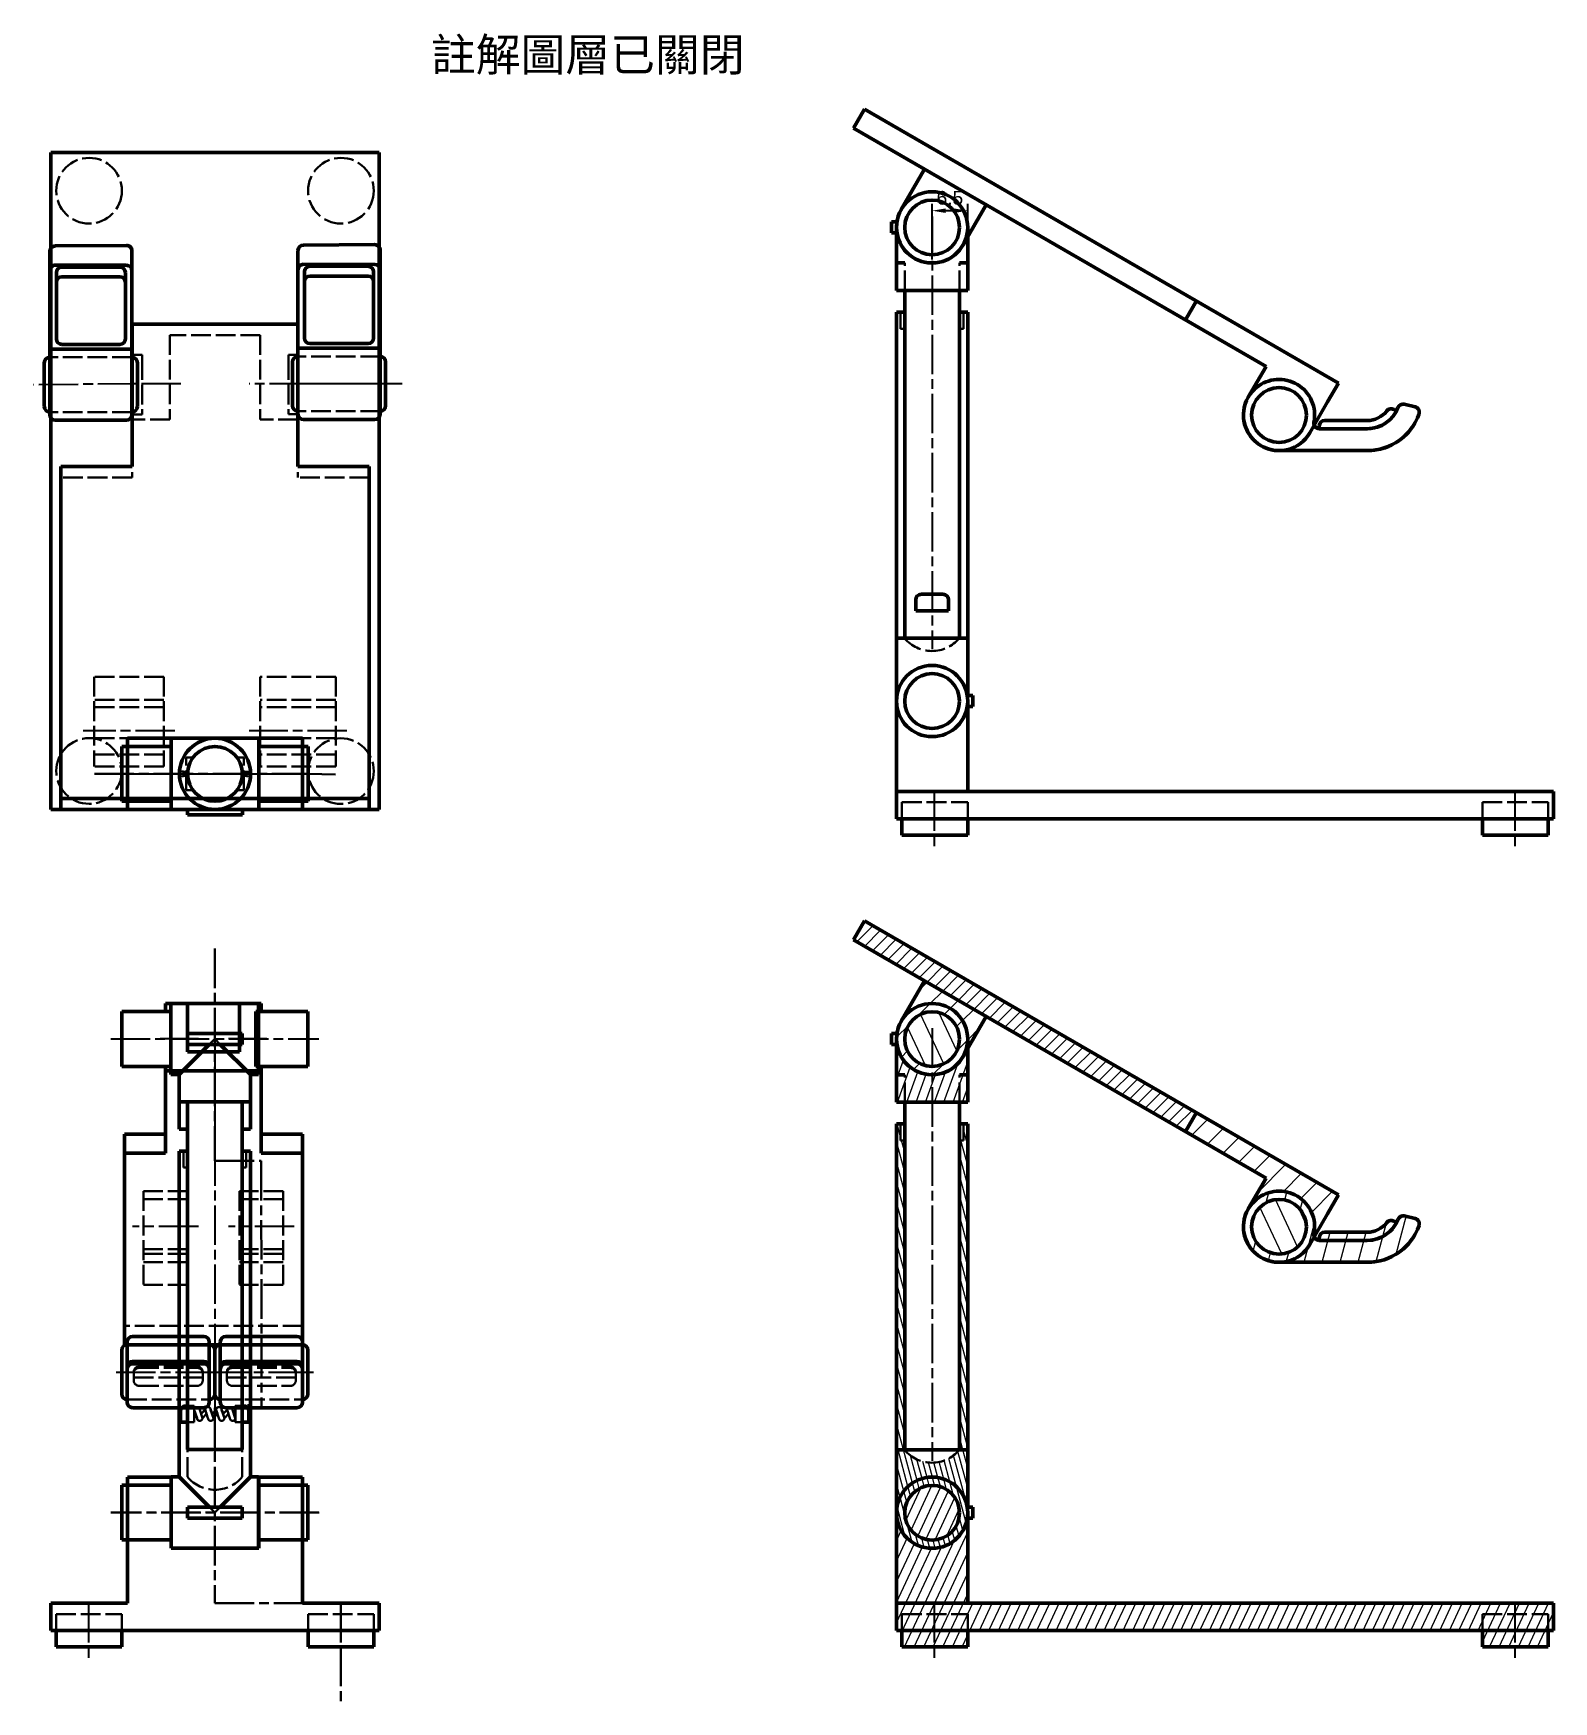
# Model space of a CAD drawing. Header units: millimetres. Extents: x 799 to 1076, y 601 to 906.
import ezdxf

# ---------------------------------------------------------------- set-up
doc = ezdxf.new("R2010")
doc.units = ezdxf.units.MM
doc.header["$LTSCALE"] = 0.3
doc.linetypes.add('ACAD_ISO02W100', pattern=[15, 12, -3])
doc.linetypes.add('ACAD_ISO08W100', pattern=[36, 24, -3, 6, -3])
for name, color, linetype, lineweight in [('中心線', 1, 'ACAD_ISO08W100', 25), ('剖面線', 2, 'Continuous', 20), ('割面線', 2, 'ACAD_ISO08W100', 30), ('輪廓線', 7, 'Continuous', 50), ('隱藏線', 3, 'ACAD_ISO02W100', 30)]:
    doc.layers.add(name, color=color, linetype=linetype, lineweight=lineweight)
doc.styles.get("Standard").update_dxf_attribs({"font": 'arial.ttf'})
doc.dimstyles.new('ISO-25', dxfattribs={"dimtxt": 2.5, "dimasz": 2.5, "dimexe": 1.25, "dimexo": 0.625, "dimtad": 1, "dimtxsty": 'Standard', "dimcen": 2.5, "dimadec": 0, "dimazin": 0, "dimtfac": 1, "dimtmove": 0, "dimatfit": 3, "dimfxl": 1, "dimarcsym": 0})

# ---------------------------------------------------------------- blocks, each defined once
blk = doc.blocks.new('*D146')
at = {"layer": 'Defpoints', "color": 0, "transparency": 16777216}
for p in [(962.79, 873.77), (962.79, 864.22), (969.29, 864.72)]:
    blk.add_point(p, dxfattribs=at)
at = {"layer": '輪廓線', "color": 0, "lineweight": -2, "transparency": 16777216}
for p, q in [((962.79, 864.84), (962.79, 875.02)), ((969.29, 865.35), (969.29, 875.02)), ((966.79, 873.77), (965.29, 873.77))]:
    blk.add_line(p, q, dxfattribs=at)
at = {"layer": '輪廓線', "color": 0, "transparency": 16777216}
for points in [[(965.29, 874.18), (965.29, 873.35), (962.79, 873.77)], [(966.79, 874.18), (966.79, 873.35), (969.29, 873.77)]]:
    blk.add_solid(points, dxfattribs=at)
at = {"layer": '輪廓線', "color": 0, "transparency": 16777216, "insert": (966.04, 875.89), "char_height": 2.5, "attachment_point": 5}
blk.add_mtext('6,5', dxfattribs=at)

msp = doc.modelspace()

# ---------------------------------------------------------------- hatches: boundary and pattern name
at = {"layer": '剖面線'}
h = msp.add_hatch(dxfattribs=at)
h.set_pattern_fill('ANSI31', color=256, scale=0.5)
h.paths.add_polyline_path([(950.422, 744.057), (948.422, 740.593), (1009.044, 705.593), (1011.044, 709.057)])
h = msp.add_hatch(dxfattribs=at)
h.set_pattern_fill('ANSI31', color=256)
h.paths.add_polyline_path([(961.413, 733.093), (957.163, 725.732, -0.767327), (969.292, 722.482), (969.292, 720.74), (972.671, 726.593)])
h.paths.add_polyline_path([(967.792, 722.482, -0.4142136), (962.792, 717.482), (962.792, 715.982, 0.2679492), (968.421, 719.232, 0.1316525), (969.292, 722.482, 1), (956.292, 722.482, 0.4142136), (962.792, 715.982), (962.792, 717.482, -0.4142136), (957.792, 722.482, -1)])
h.paths.add_polyline_path([(962.994, 725.283), (969.099, 725.283), (969.099, 730.435), (962.994, 730.435)], flags=25)
h = msp.add_hatch(dxfattribs=at)
h.set_pattern_fill('ANSI31', color=256, angle=70)
h.paths.add_polyline_path([(1021.146, 688.214, 1), (1031.146, 688.214, 1)])
h.paths.add_polyline_path([(957.792, 722.482, 1), (967.792, 722.482, 1)])
h = msp.add_hatch(dxfattribs=at)
h.set_pattern_fill('ANSI31', color=256, scale=0.5, angle=25)
h.paths.add_polyline_path([(962.792, 715.982, -0.3696638), (956.369, 721.482), (956.292, 721.482), (956.292, 715.982), (957.792, 715.982), (957.792, 710.982), (962.792, 710.982)])
h.paths.add_polyline_path([(967.792, 715.982), (969.292, 715.982), (969.292, 720.74), (968.421, 719.232, -0.2679492), (962.792, 715.982), (962.792, 710.982), (967.792, 710.982)])
h.paths.add_polyline_path([(957.792, 715.982), (956.292, 715.982), (956.292, 710.982), (957.792, 710.982)])
h.paths.add_polyline_path([(969.292, 715.982), (967.792, 715.982), (967.792, 710.982), (969.292, 710.982)])
h = msp.add_hatch(dxfattribs=at)
h.set_pattern_fill('ANSI31', color=256, scale=0.3, angle=60)
h.paths.add_polyline_path([(957.792, 703.982), (957.042, 703.982), (957.042, 706.982), (956.292, 706.982), (956.292, 652.482), (956.292, 647.482), (957.792, 647.482)])
h.paths.add_polyline_path([(969.292, 706.982), (968.542, 706.982), (968.542, 703.982), (967.792, 703.982), (967.792, 647.482), (969.292, 647.482), (969.292, 652.482)])
h = msp.add_hatch(dxfattribs=at)
h.set_pattern_fill('ANSI31', color=256)
h.paths.add_polyline_path([(1011.044, 709.057), (1009.044, 705.593), (1023.767, 697.093), (1020.517, 691.464, -0.8505925), (1032.514, 686.914, 0.1479369), (1032.568, 686.338), (1035.025, 690.593), (1037.025, 694.057)])
h = msp.add_hatch(dxfattribs=at)
h.set_pattern_fill('ANSI31', color=256, angle=30)
h.paths.add_polyline_path([(1021.146, 688.214, 1), (1031.146, 688.214, 1)], flags=0)
h.paths.add_polyline_path([(1026.146, 681.714, 0.2679492), (1031.775, 684.964), (1032.568, 686.338, -0.1479369), (1032.514, 686.914, 2.8058837)])
h.paths.add_polyline_path([(1031.146, 688.214, -1), (1021.146, 688.214, -1)], flags=16)
h.paths.add_polyline_path([(1050.931, 686.714, 0.0470759), (1051.713, 688.422, 0.4472136), (1050.991, 689.727), (1049.025, 690.175, 0.3728247), (1047.87, 689.559, -0.3102557), (1042.27, 685.714), (1033.494, 685.714, -0.3051414), (1032.568, 686.338), (1031.775, 684.964, -0.2679492), (1026.146, 681.714), (1042.27, 681.714, 0.2679492)])
h.paths.add_polyline_path([(1047.613, 688.983), (1047.086, 689.252, 0.3616215), (1045.838, 688.971, -0.2329239), (1042.27, 687.214), (1034.494, 687.214, 0.4142136), (1033.494, 686.214), (1033.494, 685.714), (1042.27, 685.714, 0.2816654)], flags=17)
h = msp.add_hatch(dxfattribs=at)
h.set_pattern_fill('ANSI31', color=256, scale=0.3, angle=60)
h.paths.add_polyline_path([(969.215, 636.982), (969.292, 636.982), (969.292, 647.482), (967.77, 647.482, -0.4714454), (957.742, 647.482), (956.292, 647.482), (956.292, 635.982, -0.9256059)])
h.paths.add_polyline_path([(956.292, 635.982, 1), (969.292, 635.982, 1)])
h.paths.add_polyline_path([(967.792, 635.982, -1), (957.792, 635.982, -1)], flags=16)
h = msp.add_hatch(dxfattribs=at)
h.set_pattern_fill('ANSI31', color=256, scale=0.5, angle=20)
h.paths.add_polyline_path([(967.792, 635.982, 1), (957.792, 635.982, 1)])
h.paths.add_polyline_path([(969.292, 635.982, -1), (956.292, 635.982), (956.292, 619.482), (969.292, 619.482)])
h.paths.add_polyline_path([(1063.292, 617.482), (1069.197, 617.482), (1069.197, 619.482), (963.197, 619.482), (963.197, 617.482), (969.292, 617.482), (969.292, 614.482), (1063.292, 614.482)])
h.paths.add_polyline_path([(963.197, 619.482), (956.292, 619.482), (956.292, 614.482), (957.292, 614.482), (957.292, 617.482), (963.197, 617.482)])
h.paths.add_polyline_path([(963.197, 617.482), (957.292, 617.482), (957.292, 614.482), (963.197, 614.482)])
h.paths.add_polyline_path([(969.292, 617.482), (963.197, 617.482), (963.197, 614.482), (969.292, 614.482)], flags=17)
h.paths.add_polyline_path([(969.292, 614.482), (963.197, 614.482), (963.197, 611.482), (969.292, 611.482)])
h.paths.add_polyline_path([(963.197, 614.482), (957.292, 614.482), (957.292, 611.482), (963.197, 611.482)])
h.paths.add_polyline_path([(1076.292, 619.482), (1069.197, 619.482), (1069.197, 617.482), (1075.292, 617.482), (1075.292, 614.482), (1076.292, 614.482)])
h.paths.add_polyline_path([(1069.197, 617.482), (1063.292, 617.482), (1063.292, 614.482), (1069.197, 614.482)], flags=17)
h.paths.add_polyline_path([(1075.292, 617.482), (1069.197, 617.482), (1069.197, 614.482), (1075.292, 614.482)], flags=17)
h.paths.add_polyline_path([(1069.197, 614.482), (1063.292, 614.482), (1063.292, 611.482), (1069.197, 611.482)])
h.paths.add_polyline_path([(1075.292, 614.482), (1069.197, 614.482), (1069.197, 611.482), (1075.292, 611.482)])

# ---------------------------------------------------------------- linework, layer by layer
at = {"layer": '中心線'}
for p, q in [((962.792, 872.719), (962.792, 793.719)), ((817.665, 842.144), (798.665, 841.985)), ((825.607, 842.155), (816.679, 842.142)), ((848.99, 842.142), (838.062, 842.142)), ((864.99, 842.142), (843.99, 842.142)), ((865.99, 842.142), (844.99, 842.142)), ((824.504, 778.788), (807.751, 778.788)), ((855.918, 778.788), (838.062, 778.788)), ((812.834, 770.919), (850.834, 770.919)), ((812.834, 770.919), (850.834, 770.919)), ((813.834, 770.919), (847.834, 770.919)), ((847.834, 770.919), (849.834, 770.919)), ((963.197, 767.719), (963.197, 759.719)), ((1069.197, 767.719), (1069.197, 759.719)), ((963.197, 759.719), (963.197, 757.719)), ((1069.197, 759.719), (1069.197, 757.719)), ((812.792, 722.502), (850.792, 722.502)), ((828.792, 722.502), (821.792, 722.502)), ((823.792, 722.502), (823.792, 722.502)), ((831.792, 724.502), (831.792, 645.502)), ((841.292, 722.502), (834.292, 722.502)), ((962.792, 724.482), (962.792, 645.482)), ((828.792, 688.235), (816.792, 688.235)), ((846.292, 688.235), (834.292, 688.235)), ((813.792, 661.664), (830.792, 661.664)), ((830.792, 661.664), (832.792, 661.664)), ((830.806, 661.664), (847.806, 661.664)), ((847.806, 661.664), (849.806, 661.664)), ((850.806, 636.013), (812.806, 636.013)), ((850.834, 635.982), (812.834, 635.982)), ((808.74, 619.482), (808.74, 611.482)), ((854.834, 619.482), (854.834, 611.482)), ((963.197, 619.482), (963.197, 611.482)), ((1069.197, 619.482), (1069.197, 611.482)), ((808.74, 611.482), (808.74, 609.482)), ((854.834, 611.482), (854.834, 609.482)), ((963.197, 611.482), (963.197, 609.482)), ((1069.197, 611.482), (1069.197, 609.482))]:
    msp.add_line(p, q, dxfattribs=at)
at = {"layer": '割面線'}
for p, q in [((809.834, 770.919), (848.834, 770.919)), ((848.834, 770.919), (853.833, 770.799)), ((831.792, 739.002), (831.792, 700.219)), ((831.792, 700.219), (840.292, 700.219)), ((840.292, 700.219), (840.306, 655.164)), ((840.306, 655.164), (831.792, 655.164)), ((831.792, 655.164), (831.792, 619.482)), ((831.792, 619.482), (854.834, 619.482)), ((854.834, 619.482), (854.834, 611.482)), ((854.834, 611.482), (854.834, 601.482))]:
    msp.add_line(p, q, dxfattribs=at)
for points in [[(812.834, 770.919, 0, 3, 0), (812.834, 767.919, 0, 0, 0), (812.834, 764.919, 0, 0, 0)], [(851.377, 770.919, 0, 3, 0), (851.377, 767.919, 0, 0, 0), (851.377, 764.919, 0, 0, 0)], [(831.792, 734.264, 0, 3, 0), (836.792, 734.264, 0, 0, 0), (842.792, 734.264, 0, 0, 0)], [(854.834, 606.482, 0, 3, 0), (859.834, 606.482, 0, 0, 0), (865.834, 606.482, 0, 0, 0)]]:
    msp.add_lwpolyline(points, format="xyseb", dxfattribs=at)
at = {"layer": '輪廓線'}
for p, q in [((948.422, 888.831), (950.422, 892.295)), ((950.422, 892.295), (1037.025, 842.295)), ((1023.767, 845.331), (948.422, 888.831)), ((801.834, 884.419), (861.834, 884.419)), ((801.834, 884.419), (801.834, 764.419)), ((861.834, 884.419), (861.834, 764.419)), ((961.413, 881.331), (957.163, 873.969)), ((972.671, 874.831), (968.421, 867.469)), ((955.36, 871.719), (955.36, 869.719)), ((955.36, 871.719), (956.369, 871.719)), ((955.36, 869.719), (956.36, 869.719)), ((956.292, 869.719), (956.292, 859.219)), ((969.292, 859.219), (969.292, 870.719)), ((801.665, 863.834), (801.663, 866.334)), ((801.665, 867.901), (801.665, 867.876)), ((815.658, 867.427), (802.656, 867.335)), ((816.665, 866.428), (816.665, 863.834)), ((846.99, 863.975), (846.988, 866.475)), ((846.99, 868.042), (846.99, 868.017)), ((860.983, 867.568), (847.981, 867.476)), ((861.99, 866.568), (861.99, 863.975)), ((801.665, 836.502), (801.665, 863.834)), ((815.669, 863.79), (802.669, 863.834)), ((802.865, 850.35), (802.865, 862.468)), ((814.463, 863.468), (803.865, 863.468)), ((815.463, 862.468), (815.463, 850.35)), ((816.665, 863.834), (816.665, 836.502)), ((846.99, 836.642), (846.99, 863.975)), ((860.993, 863.93), (847.993, 863.975)), ((848.19, 850.491), (848.19, 862.609)), ((859.788, 863.609), (849.19, 863.609)), ((860.788, 862.609), (860.788, 850.491)), ((861.99, 863.975), (861.99, 836.642)), ((956.292, 864.219), (956.292, 859.219)), ((956.292, 864.219), (957.792, 864.219)), ((967.792, 864.219), (969.292, 864.219)), ((969.292, 859.219), (969.292, 864.219)), ((814.463, 861.694), (803.865, 861.694)), ((859.788, 861.834), (849.19, 861.834)), ((956.292, 859.219), (969.292, 859.219)), ((956.292, 859.219), (957.792, 859.219)), ((957.792, 859.219), (957.792, 795.719)), ((957.792, 855.219), (957.792, 859.219)), ((967.792, 795.719), (967.792, 859.219)), ((967.792, 859.219), (969.292, 859.219)), ((967.792, 855.219), (967.792, 859.219)), ((1009.044, 853.831), (1011.044, 857.295)), ((956.292, 800.719), (956.292, 855.219)), ((956.292, 855.219), (957.792, 855.219)), ((967.792, 855.219), (969.292, 855.219)), ((969.292, 800.719), (969.292, 855.219)), ((1023.767, 845.331), (1009.044, 853.831)), ((846.99, 853.021), (816.679, 853.021)), ((816.679, 853.021), (816.679, 827.041)), ((846.99, 853.021), (846.99, 827.041)), ((800.958, 847.002), (800.958, 847.002)), ((816.665, 848.502), (801.665, 848.502)), ((814.463, 849.35), (803.865, 849.35)), ((816.665, 847.002), (816.665, 847.002)), ((846.283, 847.142), (846.283, 847.142)), ((861.99, 848.642), (846.99, 848.642)), ((859.788, 849.491), (849.19, 849.491)), ((861.99, 847.142), (861.99, 847.142)), ((800.665, 838.002), (800.665, 846.002)), ((817.665, 838.002), (817.665, 846.002)), ((845.99, 838.142), (845.99, 846.142)), ((862.99, 838.142), (862.99, 846.142)), ((1023.767, 845.331), (1020.517, 839.701)), ((1037.025, 842.295), (1035.025, 838.831)), ((1035.025, 838.831), (1031.775, 833.201)), ((1049.025, 838.412), (1050.991, 837.964)), ((801.665, 837.002), (801.665, 837.002)), ((815.665, 835.502), (802.665, 835.502)), ((816.665, 837.002), (816.665, 837.002)), ((846.99, 837.142), (846.99, 837.142)), ((860.99, 835.642), (847.99, 835.642)), ((861.99, 837.142), (861.99, 837.142)), ((1034.494, 835.451), (1042.27, 835.451)), ((1047.086, 837.49), (1047.613, 837.22)), ((1033.494, 834.451), (1033.494, 833.951)), ((1033.494, 833.951), (1033.494, 834.451)), ((1033.494, 833.951), (1042.27, 833.951)), ((1026.146, 829.951), (1042.27, 829.951)), ((803.689, 827.041), (803.689, 766.419)), ((816.679, 827.041), (803.689, 827.041)), ((859.98, 827.041), (846.99, 827.041)), ((859.98, 827.041), (859.98, 764.419)), ((956.542, 807.719), (956.542, 807.719)), ((969.042, 807.719), (969.042, 807.719)), ((959.792, 800.719), (959.792, 802.719)), ((960.792, 803.719), (964.792, 803.719)), ((965.792, 800.719), (965.792, 802.719)), ((956.292, 800.719), (956.292, 795.719)), ((959.792, 800.719), (965.792, 800.719)), ((969.292, 795.719), (969.292, 800.719)), ((956.292, 795.719), (956.292, 784.219)), ((969.292, 795.719), (956.292, 795.719)), ((957.792, 795.719), (967.792, 795.719)), ((969.292, 785.219), (969.292, 795.719)), ((956.292, 784.219), (956.292, 767.719)), ((970.224, 783.219), (969.215, 783.219)), ((970.224, 785.219), (969.224, 785.219)), ((969.292, 784.219), (969.292, 767.719)), ((970.224, 783.219), (970.224, 785.219)), ((815.834, 764.419), (815.834, 777.419)), ((815.834, 777.419), (847.834, 777.419)), ((823.834, 764.419), (823.834, 777.419)), ((839.834, 777.419), (823.834, 777.419)), ((823.834, 764.419), (823.834, 777.419)), ((839.834, 777.419), (823.834, 777.419)), ((823.834, 764.419), (823.834, 777.419)), ((839.834, 764.419), (839.834, 777.419)), ((839.834, 764.419), (839.834, 777.419)), ((839.834, 764.419), (839.834, 777.419)), ((847.834, 777.419), (847.834, 764.419)), ((823.834, 775.919), (814.834, 775.919)), ((814.834, 775.919), (814.834, 765.919)), ((823.834, 775.919), (814.834, 775.919)), ((814.834, 775.919), (814.834, 765.919)), ((848.834, 775.919), (839.834, 775.919)), ((848.834, 775.919), (839.834, 775.919)), ((848.834, 765.919), (848.834, 775.919)), ((848.834, 765.919), (848.834, 775.919)), ((803.689, 766.419), (859.98, 766.419)), ((803.689, 764.419), (803.689, 766.419)), ((814.834, 765.919), (823.834, 765.919)), ((814.834, 765.919), (823.834, 765.919)), ((839.834, 765.919), (848.834, 765.919)), ((839.834, 765.919), (848.834, 765.919)), ((956.292, 767.719), (1076.292, 767.719)), ((956.292, 767.719), (956.292, 762.719)), ((956.292, 767.719), (962.792, 767.719)), ((1076.292, 767.719), (1076.292, 762.719)), ((801.834, 764.419), (815.834, 764.419)), ((801.834, 764.419), (861.834, 764.419)), ((859.98, 764.419), (803.689, 764.419)), ((815.834, 764.419), (847.834, 764.419)), ((823.834, 764.419), (839.834, 764.419)), ((823.834, 764.419), (839.834, 764.419)), ((826.834, 763.419), (826.834, 764.419)), ((826.834, 763.419), (826.834, 764.419)), ((836.834, 763.419), (826.834, 763.419)), ((836.834, 763.419), (826.834, 763.419)), ((836.834, 763.419), (836.834, 764.419)), ((836.834, 763.419), (836.834, 764.419)), ((861.834, 764.419), (847.834, 764.419)), ((956.292, 762.719), (1076.292, 762.719)), ((957.292, 762.719), (957.292, 759.719)), ((969.292, 759.719), (969.292, 762.719)), ((1063.292, 762.719), (1063.292, 759.719)), ((1075.292, 759.719), (1075.292, 762.719)), ((957.292, 759.719), (969.292, 759.719)), ((963.264, 759.719), (969.264, 759.719)), ((1063.292, 759.719), (1075.292, 759.719)), ((1069.264, 759.719), (1075.264, 759.719)), ((948.422, 740.593), (950.422, 744.057)), ((950.422, 744.057), (1037.025, 694.057)), ((1023.767, 697.093), (948.422, 740.593)), ((961.413, 733.093), (957.163, 725.732)), ((825.792, 729.002), (822.792, 729.002)), ((822.792, 727.502), (822.792, 729.002)), ((822.792, 729.002), (826.792, 729.002)), ((839.792, 729.002), (823.792, 729.002)), ((823.792, 729.002), (823.792, 727.502)), ((826.792, 729.002), (826.792, 720.123)), ((840.292, 729.002), (836.292, 729.002)), ((836.292, 729.002), (836.292, 720.123)), ((840.292, 729.002), (837.292, 729.002)), ((839.792, 727.502), (839.792, 729.002)), ((840.292, 727.502), (840.292, 729.002)), ((814.792, 717.502), (814.792, 727.502)), ((814.792, 727.502), (823.792, 727.502)), ((823.792, 727.502), (822.792, 727.502)), ((823.792, 727.502), (823.792, 717.502)), ((823.792, 717.502), (823.792, 727.502)), ((840.292, 727.502), (839.292, 727.502)), ((839.292, 717.502), (839.292, 727.502)), ((848.792, 727.502), (839.792, 727.502)), ((839.792, 717.502), (839.792, 727.502)), ((848.792, 717.502), (848.792, 727.502)), ((972.671, 726.593), (968.421, 719.232)), ((831.792, 723.502), (826.792, 723.502)), ((826.792, 723.502), (826.792, 721.502)), ((831.792, 723.502), (836.792, 723.502)), ((836.792, 723.502), (836.792, 721.502)), ((955.36, 723.482), (955.36, 721.482)), ((955.36, 723.482), (956.369, 723.482)), ((969.292, 710.982), (969.292, 722.482)), ((825.292, 716.002), (830.792, 721.502)), ((831.792, 721.502), (826.792, 721.502)), ((836.292, 720.123), (826.792, 720.123)), ((831.792, 721.502), (836.792, 721.502)), ((832.792, 721.502), (838.292, 716.002)), ((955.36, 721.482), (956.36, 721.482)), ((956.292, 721.482), (956.292, 710.982)), ((823.792, 717.502), (814.792, 717.502)), ((822.792, 717.502), (822.792, 701.659)), ((823.792, 717.502), (822.792, 717.502)), ((823.792, 717.502), (822.792, 717.502)), ((822.792, 716.659), (840.292, 716.659)), ((823.792, 717.502), (823.792, 716.002)), ((823.792, 716.002), (825.292, 716.002)), ((825.292, 716.002), (825.292, 711.002)), ((838.292, 716.002), (839.792, 716.002)), ((838.292, 711.002), (838.292, 716.002)), ((840.292, 717.502), (839.292, 717.502)), ((839.792, 717.502), (848.792, 717.502)), ((839.792, 716.002), (839.792, 717.502)), ((840.292, 717.502), (840.292, 701.659)), ((956.292, 715.982), (956.292, 710.982)), ((956.292, 715.982), (957.792, 715.982)), ((967.792, 715.982), (969.292, 715.982)), ((969.292, 710.982), (969.292, 715.982)), ((825.292, 711.002), (838.292, 711.002)), ((825.306, 711.013), (825.306, 706.013)), ((825.306, 711.013), (826.806, 711.013)), ((826.792, 711.002), (826.792, 647.502)), ((836.792, 711.002), (836.792, 647.502)), ((836.806, 711.013), (838.306, 711.013)), ((838.306, 706.013), (838.306, 711.013)), ((956.292, 710.982), (969.292, 710.982)), ((956.292, 710.982), (957.792, 710.982)), ((957.792, 710.982), (957.792, 647.482)), ((957.792, 706.982), (957.792, 710.982)), ((967.792, 647.482), (967.792, 710.982)), ((967.792, 710.982), (969.292, 710.982)), ((967.792, 706.982), (967.792, 710.982)), ((956.292, 652.482), (956.292, 706.982)), ((956.292, 706.982), (957.792, 706.982)), ((967.792, 706.982), (969.292, 706.982)), ((969.292, 652.482), (969.292, 706.982)), ((1009.044, 705.593), (1011.044, 709.057)), ((822.792, 705.123), (815.292, 705.123)), ((815.292, 705.123), (815.292, 701.659)), ((825.306, 706.013), (826.806, 706.013)), ((826.806, 702.013), (826.806, 706.013)), ((836.806, 706.013), (838.306, 706.013)), ((836.806, 702.013), (836.806, 706.013)), ((847.792, 705.123), (840.292, 705.123)), ((847.792, 701.659), (847.792, 705.123)), ((1023.767, 697.093), (1009.044, 705.593)), ((822.792, 701.659), (815.292, 701.659)), ((815.292, 701.659), (815.292, 666.659)), ((825.306, 647.513), (825.306, 702.013)), ((825.306, 702.013), (826.806, 702.013)), ((836.806, 702.013), (838.306, 702.013)), ((838.306, 647.513), (838.306, 702.013)), ((847.792, 701.659), (840.292, 701.659)), ((847.792, 701.659), (847.792, 666.659)), ((1023.767, 697.093), (1020.517, 691.464)), ((1037.025, 694.057), (1035.025, 690.593)), ((1035.025, 690.593), (1031.775, 684.964)), ((1047.086, 689.252), (1047.613, 688.983)), ((1049.025, 690.175), (1050.991, 689.727)), ((1033.494, 686.214), (1033.494, 685.714)), ((1033.494, 685.714), (1033.494, 686.214)), ((1033.494, 685.714), (1042.27, 685.714)), ((1034.494, 687.214), (1042.27, 687.214)), ((1026.146, 681.714), (1042.27, 681.714)), ((816.792, 668.164), (829.792, 668.164)), ((833.806, 668.164), (846.806, 668.164)), ((814.792, 657.664), (814.792, 665.664)), ((847.792, 666.659), (815.292, 666.659)), ((815.792, 667.164), (815.792, 662.625)), ((830.792, 667.164), (830.792, 662.625)), ((830.792, 666.664), (830.792, 666.664)), ((831.792, 657.664), (831.792, 665.664)), ((831.806, 657.664), (831.806, 665.664)), ((832.806, 667.164), (832.806, 662.625)), ((847.806, 667.164), (847.806, 662.625)), ((847.806, 666.664), (847.806, 666.664)), ((848.806, 657.664), (848.806, 665.664)), ((815.792, 662.177), (815.792, 662.625)), ((815.792, 656.164), (815.792, 662.177)), ((816.792, 663.625), (829.792, 663.625)), ((816.792, 663.177), (829.792, 663.177)), ((830.792, 662.177), (830.792, 662.625)), ((830.792, 662.177), (830.792, 656.164)), ((832.806, 662.177), (832.806, 662.625)), ((832.806, 656.164), (832.806, 662.177)), ((833.806, 663.625), (846.806, 663.625)), ((833.806, 663.177), (846.806, 663.177)), ((847.806, 662.177), (847.806, 662.625)), ((847.806, 662.177), (847.806, 656.164)), ((956.542, 659.482), (956.542, 659.482)), ((969.042, 659.482), (969.042, 659.482)), ((829.792, 655.164), (816.792, 655.164)), ((826.542, 655.502), (826.792, 655.502)), ((826.806, 655.513), (826.806, 652.513)), ((830.792, 656.664), (830.792, 656.664)), ((846.806, 655.164), (833.806, 655.164)), ((837.042, 655.502), (836.792, 655.502)), ((836.806, 655.513), (836.806, 652.513)), ((838.042, 655.502), (837.792, 655.502)), ((847.806, 656.664), (847.806, 656.664)), ((825.542, 652.502), (825.542, 654.502)), ((825.542, 654.502), (825.542, 654.502)), ((826.792, 652.502), (825.542, 652.502)), ((826.792, 652.502), (825.542, 652.502)), ((825.556, 654.513), (825.556, 654.513)), ((826.792, 647.502), (826.792, 652.502)), ((836.792, 647.502), (836.792, 652.502)), ((836.792, 652.502), (838.042, 652.502)), ((838.042, 652.502), (838.042, 654.502)), ((838.042, 654.502), (838.042, 654.502)), ((838.056, 654.513), (838.056, 654.513)), ((956.292, 652.482), (956.292, 647.482)), ((969.292, 647.482), (969.292, 652.482)), ((825.306, 647.513), (825.306, 642.513)), ((826.792, 647.502), (836.792, 647.502)), ((838.306, 642.513), (838.306, 647.513)), ((956.292, 647.482), (956.292, 635.982)), ((969.292, 647.482), (956.292, 647.482)), ((957.792, 647.482), (967.792, 647.482)), ((969.292, 636.982), (969.292, 647.482)), ((823.806, 641.013), (814.806, 641.013)), ((814.806, 641.013), (814.806, 631.013)), ((815.834, 629.482), (815.834, 642.482)), ((815.834, 642.482), (823.834, 642.482)), ((825.306, 642.513), (823.806, 642.513)), ((823.806, 642.513), (823.806, 641.013)), ((823.806, 641.013), (823.806, 631.013)), ((823.834, 642.482), (823.834, 640.982)), ((823.834, 640.982), (823.834, 630.982)), ((830.806, 637.013), (825.306, 642.513)), ((838.306, 642.513), (832.806, 637.013)), ((839.806, 642.513), (838.306, 642.513)), ((839.806, 641.013), (839.806, 642.513)), ((839.806, 641.013), (848.806, 641.013)), ((839.806, 631.013), (839.806, 641.013)), ((839.834, 640.982), (839.834, 642.482)), ((839.834, 642.482), (847.834, 642.482)), ((839.834, 640.982), (839.834, 642.482)), ((839.834, 630.982), (839.834, 640.982)), ((847.834, 642.482), (847.834, 629.482)), ((848.806, 641.013), (848.806, 631.013)), ((831.806, 637.013), (826.806, 637.013)), ((826.806, 635.013), (826.806, 637.013)), ((831.806, 637.013), (836.806, 637.013)), ((836.806, 635.013), (836.806, 637.013)), ((970.224, 636.982), (969.224, 636.982)), ((970.224, 634.982), (970.224, 636.982)), ((831.806, 635.013), (826.806, 635.013)), ((831.806, 635.013), (836.806, 635.013)), ((956.292, 635.982), (956.292, 619.482)), ((970.224, 634.982), (969.215, 634.982)), ((969.292, 635.982), (969.292, 619.482)), ((814.806, 631.013), (823.806, 631.013)), ((823.806, 631.013), (823.806, 629.513)), ((823.834, 630.982), (823.834, 629.482)), ((848.806, 631.013), (839.806, 631.013)), ((839.806, 629.513), (839.806, 631.013)), ((839.834, 629.482), (839.834, 630.982)), ((815.834, 629.482), (815.834, 619.482)), ((823.806, 629.513), (839.806, 629.513)), ((823.834, 629.482), (839.834, 629.482)), ((823.834, 629.482), (839.834, 629.482)), ((836.806, 629.513), (826.806, 629.513)), ((836.834, 629.482), (826.834, 629.482)), ((847.834, 629.482), (847.834, 619.482)), ((801.834, 619.482), (815.834, 619.482)), ((801.834, 614.482), (801.834, 619.482)), ((847.834, 619.482), (861.834, 619.482)), ((861.834, 614.482), (861.834, 619.482)), ((956.292, 619.482), (1076.292, 619.482)), ((956.292, 619.482), (956.292, 614.482)), ((956.292, 619.482), (962.792, 619.482)), ((1076.292, 619.482), (1076.292, 614.482)), ((801.834, 614.482), (861.834, 614.482)), ((801.834, 614.482), (802.834, 614.482)), ((802.834, 614.482), (802.834, 611.482)), ((814.834, 611.482), (814.834, 614.482)), ((848.834, 611.482), (848.834, 614.482)), ((860.834, 611.482), (860.834, 614.482)), ((956.292, 614.482), (1076.292, 614.482)), ((957.292, 614.482), (957.292, 611.482)), ((969.292, 611.482), (969.292, 614.482)), ((1063.292, 614.482), (1063.292, 611.482)), ((1075.292, 611.482), (1075.292, 614.482)), ((802.834, 611.482), (814.834, 611.482)), ((808.806, 611.482), (814.806, 611.482)), ((854.834, 611.482), (848.834, 611.482)), ((854.834, 611.482), (860.834, 611.482)), ((957.292, 611.482), (969.292, 611.482)), ((963.264, 611.482), (969.264, 611.482)), ((1063.292, 611.482), (1075.292, 611.482)), ((1069.264, 611.482), (1075.264, 611.482))]:
    msp.add_line(p, q, dxfattribs=at)
for centre, radius in [((962.792, 870.719), 6.5), ((962.792, 870.719), 5), ((962.792, 870.719), 5), ((1026.146, 836.451), 5), ((1026.146, 836.451), 5), ((962.792, 784.219), 6.5), ((962.792, 784.219), 5), ((962.792, 784.219), 5), ((831.834, 770.919), 6.5), ((831.834, 770.919), 5), ((962.792, 722.482), 6.5), ((962.792, 722.482), 5), ((962.792, 722.482), 5), ((1026.146, 688.214), 5), ((1026.146, 688.214), 5), ((962.792, 635.982), 6.5), ((962.792, 635.982), 5), ((962.792, 635.982), 5)]:
    msp.add_circle(centre, radius, dxfattribs=at)
for centre, radius, start, end in [((962.792, 870.719), 6.5, 150, 330), ((802.663, 866.335), 1, 90.40779, 180.04983), ((815.665, 866.428), 1, 0, 90.40779), ((847.988, 866.476), 1, 90.40779, 180.04983), ((860.99, 866.568), 1, 0, 90.40779), ((802.665, 863.834), 1, 179.80351, 180), ((802.665, 862.834), 1, 89.80351, 180), ((803.865, 862.468), 1, 90, 180), ((814.463, 862.468), 1, 0, 90), ((815.665, 862.79), 1, 0, 89.80351), ((847.99, 863.975), 1, 179.80351, 180), ((847.99, 862.975), 1, 89.80351, 180), ((849.19, 862.609), 1, 90, 180), ((859.788, 862.609), 1, 0, 90), ((860.99, 862.93), 1, 0, 89.80351), ((803.865, 860.694), 1, 90, 180), ((814.463, 860.694), 1, 0, 90), ((849.19, 860.834), 1, 90, 180), ((859.788, 860.834), 1, 0, 90), ((803.865, 850.35), 1, 180, 270), ((814.463, 850.35), 1, 270, 0), ((849.19, 850.491), 1, 180, 270), ((859.788, 850.491), 1, 270, 0), ((801.665, 846.002), 1, 90, 180), ((816.665, 846.002), 1, 0, 90), ((846.99, 846.142), 1, 90, 180), ((861.99, 846.142), 1, 0, 90), ((1026.146, 836.451), 6.5, 348.46304, 270), ((801.665, 838.002), 1, 180, 270), ((816.665, 838.002), 1, 270, 0), ((846.99, 838.142), 1, 180, 270), ((861.99, 838.142), 1, 270, 0), ((1026.146, 836.451), 6.5, 150, 330), ((1048.803, 837.437), 1, 77.16041, 158.9472), ((1050.769, 836.989), 1, 340.78104, 77.16041), ((802.665, 836.502), 1, 180, 270), ((815.665, 836.502), 1, 270, 0), ((847.99, 836.642), 1, 180, 270), ((860.99, 836.642), 1, 270, 0), ((1033.494, 834.951), 1, 168.46304, 270), ((1034.494, 834.451), 1, 90, 180), ((1042.27, 839.951), 6, 270, 338.9472), ((1042.27, 839.951), 4.5, 270, 322.44709), ((1042.27, 839.951), 10, 270, 340.78104), ((1042.27, 839.951), 6, 270, 319.9948), ((1042.27, 839.951), 10, 270, 330), ((1046.631, 836.599), 1, 62.92277, 142.44709), ((968.042, 807.719), 1, 359.9999999999935, 0), ((960.792, 802.719), 1, 90, 180), ((964.792, 802.719), 1, 0, 90), ((962.792, 784.219), 6.5, 360, 180), ((962.792, 722.482), 6.5, 150, 330), ((1026.146, 688.214), 6.5, 348.46304, 270), ((1026.146, 688.214), 6.5, 150, 330), ((1042.27, 691.714), 6, 270, 338.9472), ((1042.27, 691.714), 4.5, 270, 322.44709), ((1046.631, 688.362), 1, 62.92277, 142.44709), ((1048.803, 689.2), 1, 77.16041, 158.9472), ((1050.769, 688.752), 1, 340.78104, 77.16041), ((1033.494, 686.714), 1, 168.46304, 270), ((1034.494, 686.214), 1, 90, 180), ((1042.27, 691.714), 10, 270, 340.78104), ((1042.27, 691.714), 6, 270, 319.9948), ((1042.27, 691.714), 10, 270, 330), ((816.792, 667.164), 1, 90, 180), ((829.792, 667.164), 1, 0, 90), ((833.806, 667.164), 1, 90, 180), ((846.806, 667.164), 1, 0, 90), ((815.792, 665.664), 1, 90, 180), ((830.792, 665.664), 1, 0, 90), ((832.806, 665.664), 1, 90, 180), ((847.806, 665.664), 1, 0, 90), ((816.792, 662.625), 1, 90, 180), ((816.792, 662.177), 1, 90, 180), ((829.792, 662.625), 1, 0, 90), ((829.792, 662.177), 1, 0, 90), ((833.806, 662.625), 1, 90, 180), ((833.806, 662.177), 1, 90, 180), ((846.806, 662.625), 1, 0, 90), ((846.806, 662.177), 1, 0, 90), ((968.042, 659.482), 1, 359.9999999999935, 0), ((815.792, 657.664), 1, 180, 270), ((816.792, 656.164), 1, 180, 270), ((826.542, 654.502), 1, 90, 180), ((829.792, 656.164), 1, 270, 0), ((830.792, 657.664), 1, 270, 0), ((832.806, 657.664), 1, 180, 270), ((833.806, 656.164), 1, 180, 270), ((837.056, 654.513), 1, 359.9999999999935, 0), ((837.042, 654.502), 1, 360, 90), ((846.806, 656.164), 1, 270, 0), ((847.806, 657.664), 1, 270, 0), ((962.792, 635.982), 6.5, 360, 180)]:
    msp.add_arc(centre, radius, start, end, dxfattribs=at)
at = {"layer": '隱藏線'}
for p, q in [((957.792, 859.219), (957.792, 864.219)), ((967.792, 859.219), (967.792, 864.219)), ((957.042, 855.219), (957.042, 852.219)), ((968.542, 855.219), (968.542, 852.219)), ((840.062, 851.021), (823.607, 851.021)), ((823.607, 851.021), (823.607, 835.642)), ((840.062, 851.021), (840.062, 835.642)), ((957.042, 852.219), (957.792, 852.219)), ((957.792, 795.719), (957.792, 852.219)), ((967.792, 795.719), (967.792, 852.219)), ((968.542, 852.219), (967.792, 852.219)), ((816.665, 847.002), (801.665, 847.002)), ((818.538, 847.47), (816.68, 847.472)), ((818.538, 847.47), (818.536, 846.472)), ((846.99, 847.472), (845.258, 847.472)), ((845.258, 846.472), (845.258, 847.472)), ((861.99, 847.142), (846.99, 847.142)), ((818.536, 846.472), (818.558, 837.528)), ((845.258, 846.472), (845.258, 837.523)), ((816.665, 837.002), (801.665, 837.002)), ((823.607, 835.642), (816.679, 835.642)), ((818.561, 836.528), (816.681, 836.523)), ((818.561, 836.528), (818.558, 837.528)), ((846.99, 835.642), (840.062, 835.642)), ((845.26, 837.523), (845.258, 837.523)), ((845.26, 836.594), (845.26, 837.523)), ((846.992, 836.598), (845.26, 836.594)), ((861.99, 837.142), (846.99, 837.142)), ((816.679, 826.041), (816.679, 825.041)), ((846.99, 825.041), (846.99, 826.041)), ((816.679, 825.041), (803.689, 825.041)), ((859.98, 825.041), (846.99, 825.041)), ((809.751, 788.668), (809.751, 772.288)), ((822.504, 788.668), (809.751, 788.668)), ((822.504, 788.668), (822.504, 772.288)), ((840.062, 788.668), (840.062, 772.288)), ((853.918, 788.668), (840.062, 788.668)), ((853.918, 788.668), (853.918, 772.288)), ((822.504, 784.418), (809.751, 784.418)), ((822.504, 783.118), (809.751, 783.118)), ((853.918, 784.418), (840.062, 784.418)), ((853.918, 783.118), (840.062, 783.118)), ((822.504, 777.409), (809.751, 777.409)), ((853.918, 777.409), (840.062, 777.409)), ((822.504, 774.458), (809.751, 774.458)), ((815.834, 775.919), (823.834, 775.919)), ((826.584, 767.919), (826.584, 773.919)), ((826.584, 773.919), (827.834, 773.919)), ((827.834, 773.919), (827.834, 773.919)), ((827.834, 773.919), (827.834, 773.919)), ((835.834, 773.919), (837.084, 773.919)), ((837.084, 767.919), (837.084, 773.919)), ((839.834, 775.919), (847.834, 775.919)), ((853.918, 774.458), (840.062, 774.458)), ((822.504, 772.288), (809.751, 772.288)), ((825.334, 770.919), (824.834, 770.919)), ((825.354, 771.422), (826.849, 771.306)), ((838.319, 771.372), (836.822, 771.268)), ((853.918, 772.288), (840.062, 772.288)), ((825.351, 770.45), (826.847, 770.558)), ((826.584, 767.919), (826.584, 767.919)), ((826.584, 767.919), (826.584, 767.919)), ((826.584, 767.919), (827.834, 767.919)), ((835.834, 767.919), (837.084, 767.919)), ((838.316, 770.423), (836.82, 770.537)), ((815.834, 765.919), (823.834, 765.919)), ((839.834, 765.919), (847.834, 765.919)), ((957.292, 762.719), (957.292, 765.719)), ((957.292, 765.719), (969.292, 765.719)), ((969.292, 765.719), (969.292, 762.719)), ((1063.292, 762.719), (1063.292, 765.719)), ((1063.292, 765.719), (1075.292, 765.719)), ((1075.292, 765.719), (1075.292, 762.719)), ((956.292, 762.719), (957.292, 762.719)), ((1076.292, 762.719), (1063.292, 762.719)), ((831.792, 722.502), (830.792, 721.502)), ((831.792, 722.502), (832.792, 721.502)), ((957.792, 710.982), (957.792, 715.982)), ((967.792, 710.982), (967.792, 715.982)), ((826.806, 706.013), (826.806, 711.013)), ((836.806, 706.013), (836.806, 711.013)), ((957.042, 706.982), (957.042, 703.982)), ((968.542, 706.982), (968.542, 703.982)), ((957.042, 703.982), (957.792, 703.982)), ((957.795, 647.4), (957.792, 703.982)), ((967.75, 647.457), (967.792, 703.982)), ((968.542, 703.982), (967.792, 703.982)), ((826.056, 702.013), (826.056, 699.013)), ((837.556, 702.013), (837.556, 699.013)), ((826.056, 699.013), (826.806, 699.013)), ((826.806, 642.513), (826.806, 699.013)), ((836.806, 642.513), (836.806, 699.013)), ((837.556, 699.013), (836.806, 699.013)), ((826.792, 694.735), (818.792, 694.735)), ((818.792, 694.735), (818.792, 677.623)), ((826.792, 694.735), (826.792, 677.623)), ((844.292, 694.735), (836.292, 694.735)), ((836.292, 694.735), (836.292, 677.623)), ((844.292, 694.735), (844.292, 677.623)), ((844.292, 694.735), (844.292, 677.623)), ((826.792, 693.235), (818.792, 693.235)), ((844.292, 693.235), (836.292, 693.235)), ((826.792, 684.123), (818.792, 684.123)), ((826.792, 683.235), (818.792, 683.235)), ((844.292, 684.123), (836.292, 684.123)), ((844.292, 683.235), (836.292, 683.235)), ((826.792, 681.735), (818.792, 681.735)), ((844.292, 681.735), (836.292, 681.735)), ((826.792, 677.623), (818.792, 677.623)), ((844.292, 677.623), (836.292, 677.623)), ((847.792, 670.123), (815.292, 670.123)), ((815.792, 666.664), (830.792, 666.664)), ((832.806, 666.664), (847.806, 666.664)), ((816.992, 660.164), (816.992, 661.433)), ((817.992, 662.702), (828.592, 662.702)), ((817.992, 662.433), (828.592, 662.433)), ((829.592, 661.433), (829.592, 660.164)), ((834.006, 660.164), (834.006, 661.433)), ((835.006, 662.702), (845.606, 662.702)), ((835.006, 662.433), (845.606, 662.433)), ((846.606, 661.433), (846.606, 660.164)), ((816.992, 660.664), (829.592, 660.664)), ((817.992, 659.164), (828.592, 659.164)), ((834.006, 660.664), (846.606, 660.664)), ((835.006, 659.164), (845.606, 659.164)), ((815.792, 656.664), (830.792, 656.664)), ((828.042, 655.502), (826.792, 655.502)), ((828.056, 655.513), (826.806, 655.513)), ((828.042, 652.502), (828.042, 655.502)), ((828.056, 652.513), (828.056, 655.513)), ((832.806, 656.664), (847.806, 656.664)), ((835.792, 655.502), (835.542, 655.502)), ((835.542, 652.502), (835.542, 655.502)), ((835.542, 655.502), (836.792, 655.502)), ((835.806, 655.513), (835.556, 655.513)), ((835.556, 652.513), (835.556, 655.513)), ((835.556, 655.513), (836.806, 655.513)), ((826.792, 652.502), (826.792, 654.502)), ((828.042, 652.502), (826.792, 652.502)), ((826.806, 652.513), (826.806, 654.513)), ((828.056, 652.513), (826.806, 652.513)), ((828.542, 653.269), (828.042, 654.769)), ((828.556, 653.279), (828.056, 654.779)), ((829.042, 654.769), (829.542, 653.269)), ((829.056, 654.779), (829.556, 653.279)), ((830.042, 654.798), (829.288, 654.03)), ((830.055, 654.808), (829.302, 654.04)), ((829.542, 653.269), (830.295, 654.023)), ((829.556, 653.279), (830.309, 654.033)), ((830.542, 653.269), (830.042, 654.798)), ((830.556, 653.279), (830.055, 654.808)), ((831.041, 654.769), (831.042, 654.769)), ((831.041, 654.769), (831.542, 653.269)), ((831.054, 654.779), (831.056, 654.779)), ((831.054, 654.779), (831.556, 653.279)), ((832.043, 654.769), (831.292, 654.018)), ((832.057, 654.779), (831.305, 654.028)), ((831.542, 653.269), (832.293, 654.019)), ((831.556, 653.279), (832.306, 654.029)), ((832.042, 654.769), (832.043, 654.769)), ((832.542, 653.269), (832.043, 654.769)), ((832.056, 654.779), (832.057, 654.779)), ((832.556, 653.279), (832.057, 654.779)), ((833.042, 654.769), (833.043, 654.769)), ((833.042, 654.768), (833.043, 654.769)), ((833.043, 654.769), (833.542, 653.269)), ((833.056, 654.779), (833.057, 654.779)), ((833.056, 654.778), (833.057, 654.779)), ((833.057, 654.779), (833.556, 653.279)), ((834.042, 654.769), (833.293, 654.019)), ((834.056, 654.779), (833.306, 654.03)), ((833.542, 653.269), (834.292, 654.019)), ((833.556, 653.279), (834.306, 654.029)), ((834.542, 653.269), (834.042, 654.769)), ((834.556, 653.279), (834.056, 654.779)), ((834.542, 654.269), (834.542, 654.269)), ((835.042, 654.769), (835.542, 653.269)), ((835.056, 654.779), (835.556, 653.279)), ((835.542, 652.502), (836.792, 652.502)), ((835.556, 652.513), (836.806, 652.513)), ((836.792, 652.502), (836.792, 654.502)), ((836.806, 652.513), (836.806, 654.513)), ((823.834, 640.982), (815.834, 640.982)), ((826.818, 642.513), (826.806, 642.513)), ((847.834, 640.982), (839.834, 640.982)), ((831.806, 636.013), (830.806, 637.013)), ((831.806, 636.013), (832.806, 637.013)), ((823.834, 630.982), (815.834, 630.982)), ((847.834, 630.982), (839.834, 630.982)), ((802.834, 614.482), (802.834, 617.482)), ((802.834, 617.482), (814.834, 617.482)), ((814.834, 617.482), (814.834, 614.482)), ((848.834, 614.482), (848.834, 617.482)), ((848.834, 617.482), (860.834, 617.482)), ((860.834, 617.482), (860.834, 614.482)), ((957.292, 614.482), (957.292, 617.482)), ((957.292, 617.482), (969.292, 617.482)), ((969.292, 617.482), (969.292, 614.482)), ((1063.292, 614.482), (1063.292, 617.482)), ((1063.292, 617.482), (1075.292, 617.482)), ((1075.292, 617.482), (1075.292, 614.482)), ((956.292, 614.482), (957.292, 614.482)), ((1076.292, 614.482), (1063.292, 614.482))]:
    msp.add_line(p, q, dxfattribs=at)
for centre, radius in [((808.834, 877.419), 6), ((854.834, 877.419), 6), ((808.834, 771.448), 6), ((831.834, 770.919), 6.5), ((854.834, 771.419), 6), ((831.834, 770.919), 5)]:
    msp.add_circle(centre, radius, dxfattribs=at)
for centre, radius, start, end in [((962.756, 799.855), 6.5, 219.80053, 320.19947), ((831.834, 770.919), 6.5, 175.56113, 180), ((831.834, 770.919), 6.5, 180, 184.13401), ((831.834, 770.919), 5.75, 175.56113, 184.13401), ((831.834, 770.919), 5.75, 355.62398, 4), ((831.834, 770.919), 6.5, 355.62398, 0), ((831.834, 770.919), 6.5, 0, 4), ((831.834, 770.919), 6.5, 0, 4), ((817.992, 661.702), 1, 90, 180), ((817.992, 661.433), 1, 90, 180), ((828.592, 661.702), 1, 0, 90), ((828.592, 661.433), 1, 0, 90), ((835.006, 661.702), 1, 90, 180), ((835.006, 661.433), 1, 90, 180), ((845.606, 661.702), 1, 0, 90), ((845.606, 661.433), 1, 0, 90), ((817.992, 660.164), 1, 180, 270), ((828.592, 660.164), 1, 270, 0), ((835.006, 660.164), 1, 180, 270), ((845.606, 660.164), 1, 270, 0), ((827.792, 654.502), 1, 90, 180), ((827.806, 654.513), 1, 90, 180), ((828.542, 654.769), 0.5, 0, 180.00181), ((828.556, 654.779), 0.5, 0, 180.00181), ((830.541, 654.769), 0.5, 0, 176.64691), ((830.542, 654.769), 0.5, 359.56477, 177.03212), ((830.554, 654.779), 0.5, 0, 176.64691), ((830.556, 654.779), 0.5, 359.56477, 177.03212), ((832.542, 654.769), 0.5, 359.86679, 180.13291), ((832.543, 654.769), 0.5, 0, 180), ((832.556, 654.779), 0.5, 359.86679, 180.13291), ((832.557, 654.779), 0.5, 0, 180), ((834.542, 654.769), 0.5, 360, 180), ((834.556, 654.779), 0.5, 360, 180), ((835.792, 654.502), 1, 360, 90), ((835.806, 654.513), 1, 360, 90), ((829.042, 654.769), 1, 180, 180.0009), ((828.542, 654.769), 0.5, 180, 180.00181), ((829.056, 654.779), 1, 180, 180.0009), ((828.556, 654.779), 0.5, 180, 180.00181), ((829.042, 653.269), 0.5, 180, 0), ((829.056, 653.279), 0.5, 180, 0), ((830.542, 654.769), 0.5, 269.92644, 269.92645), ((831.042, 653.269), 0.5, 180, 360), ((831.056, 653.279), 0.5, 180, 360), ((833.042, 653.269), 0.5, 180, 0), ((832.543, 654.769), 0.5, 269.93342, 269.95563), ((832.542, 654.769), 0.5, 270.06658, 270.08884), ((832.557, 654.779), 0.5, 269.93342, 269.95563), ((832.556, 654.779), 0.5, 270.06658, 270.06659), ((833.056, 653.279), 0.5, 180, 0), ((834.547, 654.769), 0.5, 269.49992, 269.74887), ((834.542, 654.769), 0.5, 270, 270.25113), ((835.042, 653.269), 0.5, 180, 0), ((834.56, 654.779), 0.5, 269.49992, 269.74887), ((835.056, 653.279), 0.5, 180, 0), ((962.756, 651.618), 6.5, 219.80053, 320.19947), ((831.812, 646.674), 6.5, 219.80053, 320.19947)]:
    msp.add_arc(centre, radius, start, end, dxfattribs=at)

# ---------------------------------------------------------------- texts
at = {"layer": '輪廓線', "insert": (871.262, 905.27), "char_height": 6, "attachment_point": 1}
msp.add_mtext_dynamic_manual_height_columns('{\\fPMingLiU|b0|i0|c136|p18;註解圖層已關閉}', width=198.40995, gutter_width=12.5, heights=[0], dxfattribs=at)

# ---------------------------------------------------------------- dimensions: what is measured, and where the dimension line sits
at = {"layer": '輪廓線'}
dim = msp.add_linear_dim(base=(962.792, 873.766), p1=(969.292, 864.723), p2=(962.792, 864.219), dimstyle='ISO-25', dxfattribs=at)
dim.commit()
dim.dimension.update_dxf_attribs({"geometry": '*D146', "text_midpoint": (966.042, 873.766), "dimtype": 160})

doc.saveas('drawing.dxf')
